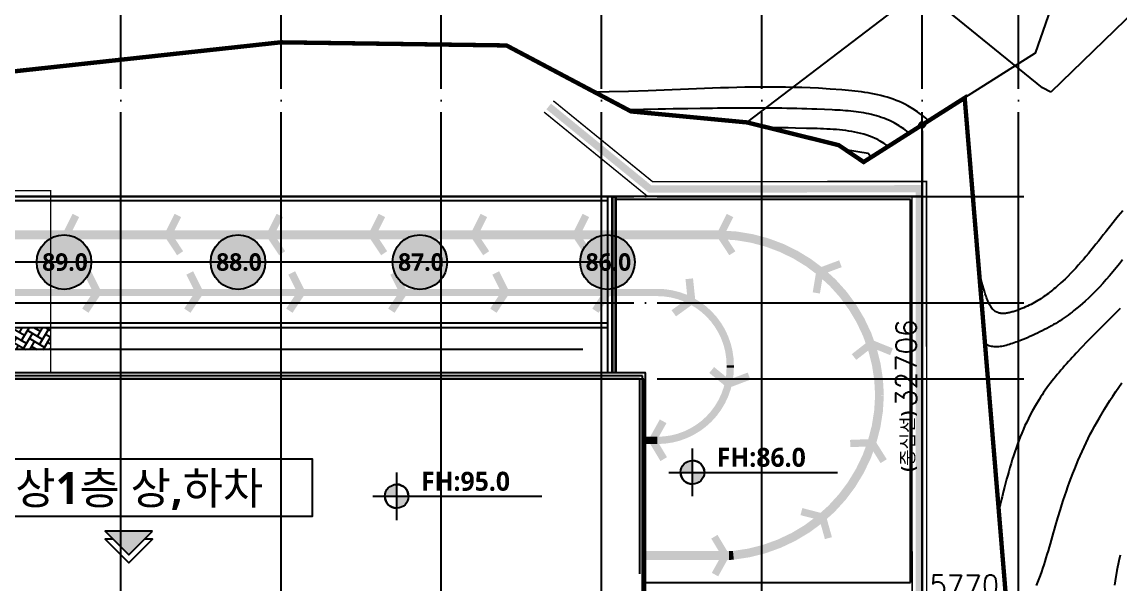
# Model space of a CAD drawing. Header units: millimetres. Extents: x 8000 to 190005487, y 8000 to 455456909.
# Drawn here: x 142894 to 218247, y 127692 to 166273 of the extents above; entities that cross this region are included whole.
import ezdxf
from ezdxf.enums import TextEntityAlignment as Align
from ezdxf.xclip import XClip

# ---------------------------------------------------------------- set-up
doc = ezdxf.new("R2010")
doc.units = ezdxf.units.MM
doc.header["$LTSCALE"] = 800
doc.header["$MEASUREMENT"] = 0
doc.header["$XCLIPFRAME"] = 0
doc.header["$PDSIZE"] = -10
for name, pattern in [('CEN', [62, 60, -1, 0, -1]), ('DASHED', [3, 2, -1]), ('HID', [2, 1.1, -0.9]), ('XREF_BASE$0$PHANTOM', [63.49999999999997, 31.75, -6.349999999999998, 6.349999999999998, -6.349999999999998, 6.349999999999998, -6.349999999999998]), ('XREF_BASE$0$PHANTOMX2', [5, 2.5, -0.5, 0.5, -0.5, 0.5, -0.5])]:
    doc.linetypes.add(name, pattern=pattern)
doc.layers.get('0').update_dxf_attribs({"linetype": 'CONTINUOUS'})
doc.layers.get('Defpoints').update_dxf_attribs({"color": 153, "linetype": 'CONTINUOUS'})
for name, color, linetype in [('1-1CON', 35, 'CONTINUOUS'), ('1-5CON', 30, 'CONTINUOUS'), ('1-HY', 8, 'CONTINUOUS'), ('1-지적선', 3, 'CONTINUOUS'), ('9', 3, 'CONTINUOUS'), ('A-ANNO-ENT', 1, 'CONTINUOUS'), ('A-ANNO-TEXT2', 3, 'CONTINUOUS'), ('A-조적해치', 8, 'CONTINUOUS'), ('CEN', 1, 'CEN'), ('COL', 2, 'CONTINUOUS'), ('FIN', 5, 'CONTINUOUS'), ('LSMD_CONT_LDREG_41500', 1, 'CONTINUOUS'), ('SYM', 7, 'CONTINUOUS'), ('TIT', 2, 'CONTINUOUS'), ('WID', 4, 'CONTINUOUS'), ('XREF_BASE$0$CE_PROPERTY LINE', 2, 'XREF_BASE$0$PHANTOM'), ('도로레벨', 5, 'CONTINUOUS'), ('사업부지', 7, 'CONTINUOUS'), ('성토옹벽', 6, 'CONTINUOUS'), ('절토옹벽', 2, 'CONTINUOUS'), ('지하2층외벽선', 6, 'CONTINUOUS')]:
    doc.layers.add(name, color=color, linetype=linetype)
doc.styles.add('SH_대대리576', font='')
doc.styles.get("Standard").update_dxf_attribs({"font": 'SIMPLEX.shx'})
doc.styles.get('SH_대대리576').set_extended_font_data('NanumGothic', bold=True)
doc.dimstyles.new('SHP 600', dxfattribs={"dimscale": 400, "dimtxt": 3.5, "dimasz": 1, "dimexe": 2, "dimexo": 2, "dimgap": 1, "dimtad": 1, "dimdec": 0, "dimzin": 0, "dimdsep": 46, "dimtxsty": 'Standard', "dimblk": 'DIMDOT', "dimcen": 0.09, "dimclrt": 3, "dimadec": 0, "dimazin": 1, "dimtfac": 1, "dimtdec": 0, "dimtix": 1, "dimtmove": 2, "dimatfit": 0, "dimldrblk": 'DIMDOT', "dimfxl": 1, "dimtfillclr": 3, "dimtolj": 1, "dimtzin": 0, "dimarcsym": 0})

# ---------------------------------------------------------------- blocks, each defined once
blk = doc.blocks.new('DIMDOT')
at = {"color": 0}
blk.add_line((-2, 0), (2, 0), dxfattribs=at)
for radius in [0.5, 0.25]:
    blk.add_circle((0, 0), radius, dxfattribs=at)
blk = doc.blocks.new('*D47')
at = {"color": 0, "lineweight": -2}
for p, q in [((204672.1098164418, 125029.1327833637), (204672.1098164418, 127304.1921065162)), ((210442.3711305466, 125029.1327833637), (210442.3711305466, 127304.1921065162)), ((210042.3711305466, 126504.1921065162), (205072.1098164418, 126504.1921065162))]:
    blk.add_line(p, q, dxfattribs=at)
at = {"layer": 'Defpoints', "color": 0}
for p in [(204672.1098164418, 126504.1921065162), (204672.1098164418, 124229.1327833637), (210442.3711305466, 124229.1327833637)]:
    blk.add_point(p, dxfattribs=at)
at = {"color": 0, "linetype": 'ByBlock', "lineweight": -2, "xscale": 400, "yscale": 400, "zscale": 400, "rotation": 180}
blk.add_blockref('DIMDOT', (204672.1098164418, 126504.1921065162), dxfattribs=at)
at = {"color": 0, "linetype": 'ByBlock', "lineweight": -2, "xscale": 400, "yscale": 400, "zscale": 400}
blk.add_blockref('DIMDOT', (210442.3711305466, 126504.1921065162), dxfattribs=at)
at = {"color": 3, "insert": (207557.2404734942, 127605.1241970621), "char_height": 1400, "attachment_point": 5}
blk.add_mtext('\\A1;5770', dxfattribs=at)
blk = doc.blocks.new('*D48')
at = {"color": 0, "lineweight": -2}
for p, q in [((203872.1098164418, 159210.0121866391), (203872.1098164418, 159210.0121866391)), ((204672.1098164418, 158810.0121866391), (204672.1098164418, 126904.1921065162)), ((206147.1691395943, 126504.1921065162), (203872.1098164418, 126504.1921065162))]:
    blk.add_line(p, q, dxfattribs=at)
at = {"layer": 'Defpoints', "color": 0}
for p in [(204672.1098164418, 159210.0121866391), (204672.1098164418, 126504.1921065162), (206947.1691395943, 126504.1921065162)]:
    blk.add_point(p, dxfattribs=at)
at = {"color": 0, "linetype": 'ByBlock', "lineweight": -2, "xscale": 400, "yscale": 400, "zscale": 400}
for p, rotation in [((204672.1098164418, 159210.0121866391), 90), ((204672.1098164418, 126504.1921065162), 270)]:
    blk.add_blockref('DIMDOT', p, dxfattribs=dict(at, rotation=rotation))
at = {"color": 3, "insert": (203571.1777258958, 142857.1021465777), "char_height": 1400, "attachment_point": 5, "rotation": 90}
blk.add_mtext('\\A1;32706', dxfattribs=at)
blk = doc.blocks.new('levelsymbol')
at = {"layer": 'TIT', "ltscale": 10}
h = blk.add_hatch(color=4, dxfattribs=at)
h.paths.add_polyline_path([(-1500, 0), (0, 0), (0, 1500.000000000116, 0.4142135623726519)])
h.paths.add_polyline_path([(0, 0), (0, -1500.000000002445, 0.4142135623735383), (1500.000000001862, 0)])
at = {"layer": 'TIT', "color": 4, "ltscale": 10}
for p, q in [((0, -2999.999999600055), (0, 3000.000000000234)), ((-3000, 0), (18319.46780886873, 0))]:
    blk.add_line(p, q, dxfattribs=at)
blk.add_circle((1.8626451e-09, -1.1641532e-09), 1500.00000000128, dxfattribs=at)
for centre, radius, start, end in [((1.8626451e-09, -1.1641532e-09), 1500.00000000128, 0, 90), ((1.8626451e-09, -1.3387762e-09), 1499.999999998894, 180, 270)]:
    blk.add_arc(centre, radius, start, end, dxfattribs=at)
blk = doc.blocks.new('A$C53055D6E')
at = {"layer": 'XREF_BASE$0$CE_PROPERTY LINE', "color": 8, "linetype": 'XREF_BASE$0$PHANTOMX2', "ltscale": 3, "flags": 128}
blk.add_lwpolyline([(24652.76516433153, 158066.8482552554), (15380.40883653471, 151109.1988095077), (8258.574951534625, 149250.7647257929), (3838.454254196491, 149289.9828722482), (747.5471590511734, 147601.850383826), (-6916.189776901505, 147571.8325530128), (-7299.21942343784, 146160.3870925312), (-1843.211817455594, 125252.0427043183), (436.4297197533306, 116516.0705826193), (2170.808867972693, 109869.6362024794), (5325.834639330395, 104705.94931052), (5798.203875697218, 96717.37820527525), (3939.714802897186, 88654.88489945681), (43.00909023405984, 76541.49995739551), (81.48770631814841, 64278.88908538737), (3721.837717421586, 52296.81790429214), (8341.881718723336, 45950.72726168513), (24954.40497009363, 35648.4765879429), (27528.21505423961, 32945.77594553868), (33205.45755966986, 26984.07607711614), (45784.51306619588, 19195.8585959808), (55261.96539361589, 14960.62784050727), (63841.74046097277, 9899.995010449726), (67942.67291146051, 798.5546284170705), (71064.69837829191, 403.0308061213073), (74494.59493755642, -0.0007714952225796878), (71415.87757395022, 11497.16754988712), (72508.57037376147, 16026.83336626375), (80906.96216677246, 20283.28968409784), (84381.01072734967, 29814.28310686225), (86653.8392910005, 26118.40617346801), (86416.56516806758, 19280.95247971741), (94182.07630537543, 16960.50928947152), (94474.19538301392, 13223.17234288398), (94701.46626601298, 13128.48892639867), (143072.0161687238, 50641.21452783346), (145797.3441993352, 73714.96585833724), (141925.5845708414, 86005.60564426752), (137274.2763481378, 142330.1779773526), (130339.942318493, 137928.6876938858), (128628.5202042537, 139085.0316408892), (122336.2836836125, 140646.8880578623), (114377.7859117603, 141401.880452482), (105827.499592036, 145929.6949137216), (90331.30340393446, 146143.9451979715), (69870.99108628556, 143915.6452989866), (58636.39504320873, 140115.862185717), (56478.29757598531, 144306.7469764933), (45632.71968340781, 153630.4071998069)], close=True, dxfattribs=at)
at = {"layer": '절토옹벽', "color": 6, "linetype": 'DASHED', "ltscale": 4000, "const_width": 499.9999999999999, "flags": 128}
blk.add_lwpolyline([(108728.0403307158, 141748.4932024535), (115677.0163680124, 136086.4867175511), (134151.4169206469, 136096.8023342173), (134167.0993203504, 108196.8715477076)], dxfattribs=at)
at = {"layer": '절토옹벽', "color": 6, "linetype": 'ByBlock', "ltscale": 5, "const_width": 99.99999999999999, "flags": 128}
for points in [[(109043.8727117212, 142136.1140314894), (115854.8039503823, 136586.5860674494), (134651.1357955645, 136597.0814419776), (134667.0992414515, 108197.1525949481)], [(108412.207949718, 141360.8723733889), (115499.2287860888, 135586.3873678312), (133651.6980459749, 135596.5232264596), (133667.0993992495, 108196.5905004671)]]:
    blk.add_lwpolyline(points, dxfattribs=at)
blk = doc.blocks.new('G$C940A8A8A')
at = {"layer": 'LSMD_CONT_LDREG_41500', "color": 1, "linetype": 'Continuous', "const_width": 300, "flags": 128}
blk.add_lwpolyline([(142884.7566738367, 66413.14100207674), (152605.7566597701, 122087.1410017266), (144784.7566499949, 119579.1410022779), (143420.7566573858, 121130.1410013242), (137726.756666565, 124230.141001883), (130216.7566462994, 126970.1410011752), (123086.7566510678, 133510.1410021438), (108146.7566683531, 137630.1410022556), (87786.75665404799, 140640.1410011007), (75956.75665583613, 139800.1410003184), (74926.75665464404, 144400.1410008772), (66786.75666894915, 156160.141001585), (47606.75664689543, 165750.1410023673), (36878.07561590674, 161359.1410006761), (29517.75666024687, 161359.141000676), (25250.75665559771, 162513.1410017042), (21833.75665988924, 161660.1410025163), (14410.75666692261, 163566.1410020097), (13683.75666882994, 162297.1410016893), (13683.75666882994, 140688.6499842061), (13683.75666882994, 131660.141001585), (13683.75666882994, 124791.1410016372), (15432.75665190224, 118998.1410020395)], dxfattribs=at)
blk = doc.blocks.new('123123')
at = {"layer": '1-1CON', "color": 8, "linetype": 'Continuous'}
for points, elevation in [([(89485.57801226852, -5525.290632724413), (89169.5021699518, -5912.414553809329), (88998.82387497928, -6123.863705087802), (88828.95104723563, -6336.267706667073), (88659.7116964967, -6549.373091498856), (88490.93383206427, -6762.926391674206), (88322.4454626115, -6976.674139692332), (88154.07459744113, -7190.362867643824), (87985.64924655948, -7403.739108421374), (87816.9974182276, -7616.549393893569), (87647.94712238852, -7828.540256721782), (87478.32636759616, -8039.458228946314), (87307.96316356352, -8249.049843288143), (87136.68551936513, -8457.061631897232), (86964.32144436333, -8663.240127094206), (86790.6989477519, -8867.331861490384), (86615.6460384936, -9069.083367757732), (86438.990726233, -9268.2411774036), (86260.56101970142, -9464.551823160378), (86080.18492861465, -9657.761837748927), (85897.69046175387, -9847.61775314936), (85712.90562877338, -10033.8661018518), (85525.65843903832, -10216.25341617782), (85244.81894689426, -10479.92331601132), (84957.84054959565, -10734.03822013829), (84864.16105518164, -10815.31294920668), (84769.65895822225, -10895.53457722289), (84674.24493570533, -10974.67770113959), (84577.8296636995, -11052.71691815392), (84480.32381913485, -11129.62682498852), (84381.6380785387, -11205.38201872027), (84281.68311832007, -11279.95709596167), (84180.36961552827, -11353.32665389904), (84077.60824634228, -11425.46528920589), (83973.30968740955, -11496.34759941907), (83867.38461530954, -11565.94818086131), (83759.74370692158, -11634.24163100868), (83650.29763853364, -11701.20254601433), (83538.95708702598, -11766.80552335398), (83425.6327289259, -11831.02516010299), (83310.23524041194, -11893.8360529358), (83192.6752984128, -11955.21279857575), (83072.86357981013, -12015.1299944995), (82950.71076077875, -12073.56223738124), (82826.12751801917, -12130.48412400507), (82699.02452829108, -12185.87025138631), (82505.08675664803, -12266.34614378773), (82305.11687231716, -12343.27535567817), (82238.3461094466, -12368.22257780423), (82171.1420609355, -12392.50044215645), (82103.61885923985, -12415.96875458036), (82035.89063606551, -12438.48732087074), (81968.07152393041, -12459.91594710283), (81900.27565476904, -12480.11443901202), (81832.61716074916, -12498.9426022718), (81765.21017403714, -12516.26024255785), (81698.16882656887, -12531.92716560466), (81631.60725063086, -12545.80317754694), (81565.63957826933, -12557.74808359903), (81500.3799416013, -12567.62169018737), (81435.94247267256, -12575.28380252526), (81372.44130394049, -12580.59422645706), (81309.99056693958, -12583.41276806965), (81248.70439429814, -12583.59923291579), (81188.69691778114, -12581.01342702191), (81130.08226972586, -12575.51515577175), (81072.9745823592, -12566.96422506985), (81017.48798767664, -12555.22044088237), (80963.73661755491, -12540.14360871271), (80848.37996935006, -12498.91448794038), (80742.72273137746, -12439.83540677256), (80687.40997462813, -12402.19685112161), (80634.77534224978, -12359.67791272409), (80584.69046787964, -12312.53892912169), (80537.02698624833, -12261.04023732245), (80491.65653081192, -12205.44217417482), (80448.45073601091, -12146.00507651654), (80407.28123634635, -12082.98928141769), (80368.01966556348, -12016.65512589656), (80330.5376578737, -11947.26294685155), (80294.70684771519, -11875.07308112062), (80260.398868836, -11800.34586572356), (80227.48535562633, -11723.34163825051), (80195.837942224, -11644.3207343861), (80165.32826290932, -11563.54349224234), (80135.82795177074, -11481.27024825674), (80107.2086426164, -11397.76133967866), (80079.34196999576, -11313.27710282477), (80052.09956783708, -11228.07787540625), (80025.35307052033, -11142.42399403045), (79998.9741122541, -11056.57579559577), (79972.83432678692, -10970.79361712141), (79867.4154701326, -10624.69263250753), (79761.70859999582, -10288.21516800672), (79681.93793510739, -10039.95840842021), (79639.06186889112, -9909.384548271657)], 91000), ([(89478.04337928863, -8906.616767644417), (89254.2745848056, -9182.578725545201), (89029.75468252692, -9456.291210041265), (88804.10999519471, -9727.235222675488), (88576.96684457455, -9994.89176499995), (88347.95155428164, -10258.74183906941), (88116.69044625014, -10518.2664461463), (87882.80984322447, -10772.94658777211), (87645.93606773065, -11022.26326653361), (87405.69544239249, -11265.69748351246), (87161.7142897849, -11502.73024054128), (86913.61893236218, -11732.84253899334), (86533.73857391346, -12067.73823197559), (86142.8615699131, -12384.63223105553), (86010.55161039298, -12488.85466238193), (85876.82069633156, -12591.1623365772), (85741.5757607161, -12691.60858577245), (85604.72373612225, -12790.24674146599), (85466.17155513633, -12887.1301361412), (85325.82615114655, -12982.31210157683), (85183.59445667965, -13075.84597002494), (85039.3834046605, -13167.78507338592), (84893.09992732666, -13258.18274374085), (84744.65095795365, -13347.09231339174), (84593.94342957996, -13434.56711371616), (84440.88427462103, -13520.66047748842), (84285.38042600406, -13605.42573660833), (84127.3388165352, -13688.9162225147), (83966.6663789209, -13771.18526815204), (83803.27004613774, -13852.28620466695), (83637.0567508936, -13932.27236500452), (83467.93342570262, -14011.19708043244), (83295.80700413417, -14089.11368342314), (83120.58441830333, -14166.07550559589), (82942.17260131752, -14242.13587954361), (82656.57782720076, -14360.35780240502), (82362.64356096275, -14476.61605687579), (82254.80585768074, -14518.34496640752), (82146.26571617369, -14559.20104477205), (82037.22379945172, -14598.87782649882), (81927.88077017572, -14637.06884571724), (81818.43728996115, -14673.46763633518), (81709.09402187122, -14707.76773212978), (81600.05162810348, -14739.66266735096), (81491.51077131927, -14768.84597612708), (81383.6721133655, -14795.0111923056), (81276.73631736357, -14817.85184989462), (81170.90404545283, -14837.06148291344), (81066.37595977075, -14852.33362538007), (80963.35272326879, -14863.36181159294), (80862.03499819711, -14869.83957505052), (80762.62344664289, -14871.46045052179), (80665.31873154687, -14867.91797132359), (80570.32151510846, -14858.90567170514), (80477.8324597571, -14844.11708585557), (80388.05222803308, -14823.24574744108), (80301.18148242496, -14795.98519088246), (80217.42088501202, -14762.02894996689), (80084.5437949039, -14694.37890308641), (80031.07198517816, -14656.39358124172)], 92000), ([(89306.3025356573, -12243.75597564783), (89051.91891687317, -12490.95188219857), (88798.26842416218, -12739.09329986677), (88545.40013492992, -12988.25500223669), (88293.36312712403, -13238.51176496851), (88042.20647786977, -13489.9383624586), (87791.97926487494, -13742.60956944479), (87542.73056578496, -13996.6001604331), (87294.50945819728, -14251.98491068312), (87047.36501969863, -14508.83859447134), (86667.01914917771, -14908.32198397897), (86289.48125923006, -15311.67375562771), (86156.59386264812, -15454.65226766001), (86024.2523966846, -15598.20090531465), (85892.55470714625, -15742.36347889353), (85761.5986391562, -15887.18379986344), (85631.48203876009, -16032.70567944972), (85502.30275148526, -16178.97292876756), (85374.15862331679, -16326.02935881179), (85247.14749972941, -16473.91878144932), (85121.3672267003, -16622.68500669266), (84996.91564959334, -16772.37184693036), (84873.89061421482, -16923.02311246516), (84752.38996667089, -17074.68261475314), (84632.51155208657, -17227.39416526095), (84514.35321667837, -17381.201574923), (84398.01280567981, -17536.14865468396), (84283.58816519892, -17692.27921599988), (84171.17714076024, -17849.63706998597), (84060.87757811928, -18008.26602769725), (83952.78732292168, -18168.20990070992), (83847.00422109384, -18329.51249978819), (83743.62611821992, -18492.21763627848), (83499.0262975893, -18890.24807997874), (83269.71732614329, -19297.03996879014), (83140.05961723486, -19538.95098824054), (83015.28673552489, -19783.6048413089), (82895.20141472295, -20030.86044488568), (82779.60638818843, -20280.57671545877), (82668.30438916851, -20532.612570039), (82561.09815067193, -20786.82692471275), (82457.79040680965, -21043.07869601995), (82358.18389070872, -21301.22680050845), (82262.0813358496, -21561.13015512866), (82169.28547523916, -21822.64767596754), (82079.59904258698, -22085.63827991544), (81992.82477131207, -22349.96088369121), (81908.76539494377, -22615.47440349229), (81827.22364661051, -22882.03775586758), (81748.00226002187, -23149.50985770696), (81670.90396807436, -23417.74962561973), (81595.73150458932, -23686.61597597343), (81522.28760257363, -23955.96782485535), (81450.37499614805, -24225.66408978752), (81379.79641803075, -24495.56368668715), (81310.35460192943, -24765.52553244366), (81206.91238931427, -25173.06348823162), (81105.16265382571, -25580.09997280512), (81071.01611751644, -25717.53731399658), (81037.11985417223, -25854.93542647583), (81003.50245301984, -25992.30330294382), (80976.41859208792, -26103.97795685311)], 93000), ([(74841.78883753764, -195.2110693040304), (74772.52582346974, -139.0237635745434), (74669.97601558128, -59.1878950992832), (74565.98089612368, 18.43699132080656), (74460.58190648817, 93.78807167883497), (74353.82048881752, 166.802521916572), (74245.73808450298, 237.4175180264283), (74136.37613511505, 305.5702353093075), (74025.77608250687, 371.1978498777607), (73913.97936800681, 434.2375379553996), (73801.02743394068, 494.6264747919049), (73528.87372549204, 632.2363074076129), (73250.61552581331, 754.0409330043476), (73087.0220474489, 819.6780326318694), (72921.56929789949, 880.4151451035868), (72754.35752710886, 936.468764039455), (72585.48698427062, 988.0553831071593), (72415.05791904777, 1035.391495112912), (72243.17058091331, 1078.693594538723), (72069.9252195307, 1118.178174190456), (71895.42208421323, 1154.061727274908), (71719.76142478408, 1186.560747873038), (71543.04349072697, 1215.891729482333), (71365.36853124388, 1242.271164789447), (71186.83679609885, 1265.915548103512), (71007.54853489576, 1287.041372463224), (70827.60399740748, 1305.865131195053), (70647.10343253706, 1322.603318138863), (70466.14709034795, 1337.472426452092), (70284.83522003237, 1350.688949803007), (70103.26807136554, 1362.46938151971), (69921.54589376971, 1373.030215330888), (69739.76893707784, 1382.587944334024), (69558.03745031357, 1391.359061906347), (69028.16251269123, 1415.289926419384), (68500.38199613942, 1436.209690534975), (68154.32677948056, 1448.701387799229), (67809.08123189118, 1459.976114355377), (67464.59774171561, 1470.075855830219), (67120.82869792823, 1479.042598264758), (66777.72648840211, 1486.918328149477), (66435.24350136146, 1493.74503157381), (66093.3321251981, 1499.564694917761), (65751.94474813715, 1504.419304272276), (65411.03375852155, 1508.350845264154), (65070.55154445348, 1511.401304446044), (64730.45049484912, 1513.612668086658), (64390.68299717968, 1515.026922326768), (64051.20143995807, 1515.686053085024), (63711.95821210137, 1515.632046632236), (63372.90570107941, 1514.906889107311), (63033.99629557645, 1513.552566721337), (62695.18238375755, 1511.611065793666), (62356.41635390418, 1509.124372183811), (62017.65059435042, 1506.134472502745), (61678.83749350021, 1502.683352148626), (61339.92943939706, 1498.81299790286), (60493.50244024396, 1488.209020340699), (59645.89019908803, 1475.515583627624), (59137.39992380887, 1467.20835170825), (58628.52868607687, 1458.255174315069), (58119.29894556059, 1448.708470494254), (57609.73316111881, 1438.620659572422), (57099.85379282245, 1428.044160946505), (56589.68329951912, 1417.031394926016), (56079.24414059939, 1405.634779744782), (55568.55877589341, 1393.906735722907), (55541.78013523761, 1393.277401544852)], 91000), ([(73406.88636030257, -1105.999226373737), (73384.21904251957, -1089.387144975131), (73122.65007158322, -907.5937717942288), (72850.02952724835, -746.1560335131362), (72670.97753614793, -650.7027718512109), (72487.8273712825, -562.9240614790469), (72300.79994832352, -482.4761128110113), (72110.11618324276, -409.0151374147972), (71915.99699125113, -342.1973458257271), (71718.66328802845, -281.6789494404802), (71518.33598924708, -227.1161586729577), (71315.2360105887, -178.1651849212358), (71109.58426767308, -134.4822393512586), (70901.60167623265, -95.72353260812815), (70691.50915193884, -61.54527510574553), (70479.52761065308, -31.60367893462535), (70265.87796752527, -5.554954397841357), (70050.78113834653, 16.94468762958422), (69834.45803879946, 36.23903574922588), (69617.12958461419, 52.67187931656372), (69399.01669164281, 66.5870072254911), (69180.34027515631, 78.32820871018339), (68961.3212508345, 88.23927237442695), (68742.18053470133, 96.6639874012908), (68523.13904202636, 103.9461430263473), (67778.14047840796, 126.029549836996), (67039.4191704574, 142.8343150885776), (66520.54460174171, 152.197157049668), (66004.4741582768, 159.1775998843368), (65491.0436633951, 163.9015185208991), (65174.75485132681, 165.5067920415895)], 92000), ([(83574.95639008842, -31261.12889319251), (83668.72372863814, -31028.20320288348), (83758.84015015885, -30793.60933817562), (83845.59944608947, -30557.46971509513), (83929.29540665587, -30319.90674973873), (84010.22182329744, -30081.04285813263), (84088.67248664098, -29841.00045602256), (84164.94118800433, -29599.90195897268), (84239.32171865739, -29357.8697833016), (84312.10786882509, -29115.02634510514), (84383.59343005624, -28871.49405988795), (84454.07219303865, -28627.39534362627), (84523.83794921124, -28382.85261234676), (84593.18448896986, -28137.98828185513), (84662.4056035839, -27892.9247684686), (84731.79508402059, -27647.78448735084), (84801.64672137657, -27402.68985511002), (84872.25430645235, -27157.76328720048), (85036.43450115016, -26597.25672134641), (85207.6675950191, -26038.91766698274), (85306.47906458983, -25725.03880306007), (85407.67860649573, -25412.01182536338), (85511.34031773172, -25099.918494554), (85617.53829570347, -24788.84057192516), (85726.3466377575, -24478.85981853982), (85837.83944124123, -24170.05799546035), (85952.09080280829, -23862.51686393062), (86069.17482026573, -23556.31818489206), (86189.16559072956, -23251.54371946794), (86312.13721125526, -22948.27522855077), (86438.16377907852, -22646.5944737239), (86567.31939188717, -22346.58321546949), (86699.67814639537, -22048.32321526064), (86835.31414011959, -21751.89623386913), (86974.30147035606, -21457.38403311034), (87116.71423391951, -21164.86837295315), (87262.6265285681, -20874.431015093), (87412.11245124601, -20586.15372094268), (87565.24609917914, -20300.11825110402), (87722.10156965395, -20016.40636640857), (87882.75296025816, -19735.0998288421), (88233.68550681183, -19140.36377473408), (88602.56340399059, -18557.31583318952), (88803.32328969846, -18250.73090288346), (89008.6524881795, -17947.09426534455), (89218.3039207696, -17646.23110425321), (89432.03050794266, -17347.966603762)], 94000)]:
    blk.add_lwpolyline(points, dxfattribs=dict(at, elevation=elevation))
at = {"layer": '1-5CON', "color": 8, "linetype": 'Continuous'}
for points, elevation in [([(76161.60560011677, 642.5277289279038), (76098.45813868009, 700.8293213230791), (75964.02807269758, 819.3292612748919), (75827.20918557607, 934.1996711046668), (75687.99246251723, 1045.227944742306), (75546.36888902728, 1152.20147496555), (75402.32945007784, 1254.907655646559), (75073.5874622874, 1475.378310458385), (74732.58383826818, 1672.208457701025), (74539.91567941569, 1774.346641407232), (74343.8336523422, 1869.7562250396), (74144.51566523826, 1958.706895518466), (73942.1396262953, 2041.468339763116), (73736.88344364334, 2118.310244924738), (73528.92502530478, 2189.502297632513), (73318.44227981009, 2255.314185387571), (73105.61311471928, 2316.015594698722), (72890.61543879425, 2371.876213128329), (72673.62715982553, 2423.165727244923), (72454.82618594402, 2470.153824199922), (72234.3904259731, 2513.110191323678), (72012.49778730096, 2552.30451483361), (71789.32617810834, 2588.006482633646), (71565.05350722838, 2620.485781071824), (71339.85768204043, 2650.012097348459), (71113.91661113547, 2676.855118734878), (70887.40820276598, 2701.284531920683), (70660.51036489196, 2723.570023765322), (70433.40100581525, 2743.981281709974), (70206.2580334954, 2762.787992615253), (69406.39552401705, 2824.352573371259), (68610.53351125587, 2872.691894508083), (68042.47854564385, 2900.907648807042), (67476.25893905992, 2923.097241720185), (66911.76635016408, 2939.639517811942), (66348.89243789623, 2950.913322457578), (65787.52886097692, 2957.297499990207), (65227.56727857562, 2959.170895845396), (64668.89934923174, 2956.912355047301), (64111.41673258785, 2950.900722170016), (63555.01108677173, 2941.514842870296), (62999.57407091325, 2929.133560848073), (62444.99734446546, 2914.135722352192), (61891.17256568512, 2896.900171594578), (61337.99139403505, 2877.805753841065), (60785.34548788238, 2857.231313825469), (60233.12650651997, 2835.555696522235), (59681.2261086558, 2813.157747246791), (59129.53595370241, 2790.416310512344), (58577.94770013867, 2767.710231574019), (58026.35300685326, 2745.418355055503), (57474.64353284799, 2723.91952610272), (56922.71093735285, 2703.592589919572), (55579.6755639147, 2657.931282246136), (54234.039190148, 2623.681525457883), (53440.87901195278, 2607.189269340015), (53255.42733588954, 2604.129260709509)], 90000), ([(89309.16254873155, -29172.11600846786), (89229.40364526538, -29549.61866142415), (89092.64603711292, -30230.78972034249), (88966.8898053444, -30921.24841000629), (88912.87332944479, -31227.57615093084)], 95000)]:
    blk.add_lwpolyline(points, dxfattribs=dict(at, elevation=elevation))
at = {"layer": '1-HY'}
for p, q in [((83976.80576711753, 2903.697488480131), (73680.18985843053, 11276.14652207331)), ((93450.50534157269, 11257.4196155105), (84549.53048326075, 2613.917572426843)), ((84549.53048326075, 2613.917572426843), (83976.80576711753, 2903.697488480131))]:
    blk.add_line(p, q, dxfattribs=at)
at = {"layer": '1-HY', "color": 8}
blk.add_lwpolyline([(72220.94983502757, -1858.759054580587), (72029.08601739816, -1600.984606418991), (70465.50259718997, -1349.43977713061)], dxfattribs=at)
at = {"layer": '1-지적선', "color": 8}
blk.add_polyline3d([(84977.60528239282, 11559.86551845807, 0), (84720.00135597121, 8824.182017702027, 0), (83474.51988155674, 5283.998703819816, 0), (78637.88129831897, 2214.315785573912, 0), (71703.54727541283, -2187.174491316662, 0), (69992.1251547467, -1030.830544108176, 0), (63699.88864040002, 531.025872569182, 0), (75304.32670458965, 9408.723598197801, 0), (84475.92486311216, 11450.65582603076, 0), (84977.60528239282, 11559.86551845807, 0)], dxfattribs=at)
at = {"rotation": 14.62512504690287}
blk.add_blockref('G$C940A8A8A', (-38192.77356189396, -154447.1065428364), dxfattribs=at)

msp = doc.modelspace()

# ---------------------------------------------------------------- hatches: boundary and pattern name
at = {"layer": 'A-ANNO-ENT'}
msp.add_hatch(color=256, dxfattribs=at).paths.add_polyline_path([(148602.4791357717, 131312.5188377704), (151842.4791357662, 131312.5188377704), (150222.4791357717, 129692.5188377721)])
at = {"layer": '도로레벨', "linetype": 'Continuous', "true_color": 0xffffff}
h = msp.add_hatch(color=7, dxfattribs=at)
edge = h.paths.add_edge_path()
edge.add_arc((145779.7239263416, 149788.2445308388), 1873.162219500001, 0, 360)
h = msp.add_hatch(color=7, dxfattribs=at)
edge = h.paths.add_edge_path()
edge.add_arc((157720.7933651293, 149788.2445308388), 1873.162219500001, 0, 360)
h = msp.add_hatch(color=7, dxfattribs=at)
edge = h.paths.add_edge_path()
edge.add_arc((170202.8677843185, 149788.2445308388), 1873.162219500001, 0, 360)
h = msp.add_hatch(color=7, dxfattribs=at)
edge = h.paths.add_edge_path()
edge.add_arc((183072.1098164269, 149788.2445308404), 1873.162219500001, 0, 360)
at = {"layer": '사업부지', "linetype": 'Continuous', "ltscale": 10}
h = msp.add_hatch(dxfattribs=at)
h.set_pattern_fill('AR-HBONE', color=8, scale=99.99999999999997, angle=14.62512504690361, style=0)
h.set_pattern_definition([(59.62512504690361, (-197428128.2216129, -418529398.6240803), (-142.831999634744, 547.3563920156049), [1200, -400]), (149.6251250469036, (-197427925.9594167, -418529053.5298845), (-142.831999634744, 547.3563920156049), [1200, -400])])
h.paths.add_polyline_path([(144868.7929633544, 143781.017063309), (144868.7929623728, 145281.0170451262), (138247.8989595566, 145281.0172291736), (138247.8989604726, 143781.0172509121)])
edge = h.paths.add_edge_path()
edge.add_arc((100044.6509473687, 142268.6098029325), 3073.587878478584, 101.4601072251519, 150.5235245517503)
edge.add_line((97368.9150387859, 143781.0184098406), (138247.8989604726, 143781.0172509121))
edge.add_line((138247.8989604726, 143781.0172509121), (138247.8989595263, 145281.0172292888))
edge.add_line((138247.8989595263, 145281.0172292888), (99456.09672425268, 145281.0183082037))
edge.add_arc((99456.09665476391, 142781.0183081925), 2500.000000011165, 89.99999840743467, 90.50703690905496)
h = msp.add_hatch(dxfattribs=at)
h.set_pattern_fill('AR-HBONE', color=8, scale=99.99999999999997, angle=14.62512504690361, style=0)
h.set_pattern_definition([(59.62512504690361, (-197505235.7931972, -418325729.8734787), (-142.831999634744, 547.3563920156049), [1200, -400]), (149.6251250469036, (-197505033.531001, -418325384.7792827), (-142.831999634744, 547.3563920156049), [1200, -400])])
edge = h.paths.add_edge_path()
edge.add_arc((69656.09607475437, 120961.3078219974), 8499.999999992937, 12.08952525826379, 71.4102913470087, ccw=False)
edge.add_arc((69656.09607475437, 120961.3078219974), 8499.999999997353, 359.99999840670193, 12.089525258263677, ccw=False)
edge.add_line((78156.09607479768, 120961.3075855917), (78156.09501025174, 82684.86678566365))
edge.add_arc((107656.0950104115, 82684.86596535624), 29500.00000020882, 179.9999982924527, 238.2040073053752)
edge.add_line((92112.65267219301, 57611.94431090495), (124239.9906574632, 37695.26166240498))
edge.add_arc((133460.6757577141, 52569.02950248215), 17500.00009946504, 238.2040115990278, 296.8892839559103)
edge.add_arc((133460.675752813, 52569.02938859724), 17500.00000003145, 296.8892841389982, 329.8113107092166)
edge.add_arc((160256.2724136556, 36980.70043443912), 13499.9999999482, 89.99999840677418, 149.8113107092477, ccw=False)
edge.add_line((160256.2727890848, 50480.70043439209), (162177.0638091704, 50480.70038105128))
edge.add_line((162177.0638091317, 50480.70038109296), (162177.0638221223, 51980.70038097887))
edge.add_line((162177.0638221339, 51980.70038085035), (160256.2728307783, 51980.70043428848))
edge.add_arc((160256.2724136859, 36980.70043432387), 15000.00000001573, 89.9999984067939, 149.8113107091947)
edge.add_arc((133460.675752813, 52569.02938859724), 16000.00000002185, 296.8892841390476, 329.8113107091156, ccw=False)
edge.add_arc((133460.675752813, 52569.02938859724), 16000.00000002493, 238.2040117821628, 296.88928413904756, ccw=False)
edge.add_line((125030.3351810486, 38970.15598514676), (92902.99719783803, 58886.83863243973))
edge.add_arc((107656.0950103537, 82684.86596534122), 28000.00000016149, 179.9999984068247, 238.204007419769, ccw=False)
edge.add_line((79656.095010221, 82684.8667439036), (79656.09607476695, 120961.3075438316))
edge.add_arc((69656.09607475437, 120961.3078219974), 9999.999999976548, 359.9999985212207, 12.08952537272298)
edge.add_arc((69656.09607475437, 120961.3078219974), 9999.999999976517, 12.08952525816055, 76.96135139365832)
edge.add_line((71912.17867469508, 130703.4888560779), (72365.80315270368, 129017.8261488449))

# ---------------------------------------------------------------- linework, layer by layer
at = {"color": 5}
for p, q in [((203872.109799067, 154088.0880243902), (183672.1098164269, 154088.0880243902)), ((203872.109799067, 127788.0880243903), (203872.109799067, 154088.0880243902)), ((185672.1098164269, 127788.0880243902), (203872.109799067, 127788.0880243903))]:
    msp.add_line(p, q, dxfattribs=at)
for p, q in [((185672.1098164269, 142188.0880243846), (96672.10981642688, 142188.0880243846)), ((185472.1098164273, 141988.0880243846), (96672.10981642688, 141988.0880243846)), ((185472.1098164269, 127088.0880196874), (185472.1098164269, 141988.0880243846)), ((185672.1098164269, 127088.088019819), (185672.1098164269, 142188.0880243846))]:
    msp.add_line(p, q)
for points in [[(183672.1098164269, 142188.0880243846), (183672.1098164269, 154288.0880243902), (183372.1098164269, 154288.0880243902), (183372.1098164269, 142188.0880243846)], [(183622.1098164269, 142188.0880243846), (183622.1098164269, 154238.0880243902), (183422.1098164269, 154238.0880243902), (183422.1098164269, 142188.0880243846)]]:
    msp.add_lwpolyline(points, dxfattribs=at)
msp.add_lwpolyline([(139106.2357558617, 136284.5181136704), (162802.6945599136, 136284.5181136704), (162802.6945599136, 132338.8910019798), (139106.2357558617, 132338.8910019798)], close=True)
at = {"layer": '9', "color": 10, "ltscale": 0.01, "const_width": 500}
for points in [[(146590.4175073104, 152990.1378142391), (145921.3529142337, 151647.620562688), (146749.4746626811, 150396.9350027596)], [(153590.4175073104, 152990.1378142391), (152921.3529142337, 151647.620562688), (153749.4746626811, 150396.9350027596)], [(160590.4175073104, 152990.1378142391), (159921.3529142337, 151647.620562688), (160749.4746626811, 150396.9350027596)], [(167590.4175073104, 152990.1378142391), (166921.3529142337, 151647.620562688), (167749.4746626811, 150396.9350027596)], [(174590.4175073104, 152990.1378142391), (173921.3529142337, 151647.620562688), (174749.4746626811, 150396.9350027596)], [(181590.4175073104, 152990.1378142391), (180921.3529142337, 151647.620562688), (181749.4746626811, 150396.9350027596)], [(191484.979609034, 152990.1378142391), (190815.9150159573, 151647.620562688), (191644.0367644047, 150396.9350027596)], [(197403.9270846723, 147673.3504528324), (197653.996211593, 149152.3587125054), (199059.889500306, 149675.296625472)], [(199992.8263302427, 143273.633326962), (201174.1197655583, 144198.0498024214), (202565.3346344461, 143637.2279156769)], [(199731.3867927557, 137338.1976600139), (201230.3451308496, 137394.0895295508), (202028.2280785246, 136123.8994642949)], [(196381.1228056415, 132663.1516869994), (197833.426853125, 132287.901165234), (198234.6023919834, 130842.5437052654)], [(190410.289143532, 130939.9180437777), (191181.2325403709, 129653.1988516877), (190452.3727307622, 128342.1826893151)]]:
    msp.add_lwpolyline(points, dxfattribs=at)
at = {"layer": '9', "color": 10, "linetype": 'HID', "const_width": 600}
for points in [[(183072.1098164269, 151661.4067503389), (87433.55544116022, 151661.4067503389, 0.2383995469127615), (83407.22362124547, 149625.9728359474), (76500.1212934996, 140245.0769198082)], [(185672.1098164269, 129649.6361438098), (191408.6394791957, 129649.6361438098, 0.02562718318183618), (191715.5604341705, 129665.3775210698, 0.3814533785233333), (201740.0158631578, 140655.5214470752, 0.4061028720578314), (190860.0158631578, 151661.4067503405, 0.4142135623730951)]]:
    msp.add_lwpolyline(points, format="xyb", dxfattribs=at)
msp.add_lwpolyline([(190860.0158631578, 151661.4067503405), (183072.1098164269, 151661.4067503405)], dxfattribs=at)
at = {"layer": 'A-ANNO-ENT'}
msp.add_lwpolyline([(151842.4791357662, 131312.5188377702), (148602.4791357717, 131312.5188377702), (150222.4791357717, 129692.5188377718)], close=True, dxfattribs=at)
msp.add_lwpolyline([(149142.4791357717, 130772.5188377707), (148602.4791357717, 130772.5188377702), (150222.4791357717, 129152.5188377718), (151842.4791357662, 130772.5188377702), (151302.479135769, 130772.5188377702)], dxfattribs=at)
at = {"layer": 'A-조적해치'}
for p, q in [((183072.1098164269, 153988.0880243902), (103072.1098164269, 153988.0880243902)), ((183072.1098164269, 154288.0880243903), (183072.1098164269, 153988.0880243902)), ((183072.1098164269, 145588.4010372885), (99472.10981642688, 145588.4010372884))]:
    msp.add_line(p, q, dxfattribs=at)
at = {"layer": 'CEN'}
for p, q in [((149672.1098164418, 62488.08802439016), (149672.1098164143, 195988.0880243846)), ((160672.1098164269, 62488.08802439016), (160672.1098164273, 195988.0880243846)), ((171672.1098164418, 62488.08802439016), (171672.1098164138, 195988.0880243846)), ((182672.1098164269, 62488.08802439016), (182672.1098164269, 195988.0880243846)), ((193672.1098164418, 62488.08802439016), (193672.1098164418, 195988.0880243846)), ((204672.1098164418, 62488.08802439016), (204672.1098164418, 195988.0880243846)), ((211272.1098159989, 62488.0880244032), (211272.1098159989, 195988.0880243976)), ((37672.1098164334, 154288.0880243846), (211647.1098164269, 154288.0880243846)), ((37672.1098164334, 146988.0880243846), (211647.1098164269, 146988.0880243846)), ((37672.1098164334, 141788.0880243846), (211647.1098164269, 141788.0880243846))]:
    msp.add_line(p, q, dxfattribs=at)
msp.add_lwpolyline([(90072.10981647158, 154288.0880244018), (138672.1098164567, 154288.0880244018), (138672.1098164567, 141788.0880243846), (185572.1098164716, 141788.0880243846), (185572.1098164716, 126488.0880244055), (204672.1098164418, 126488.0880243846), (204672.1098164418, 126488.0880243846), (204672.1098164418, 126488.0880243846), (204672.1098164418, 80988.08802437421), (193672.1098164567, 69488.0880244053), (105672.1098164404, 69488.08802438853), (105672.1098164404, 69488.08802438853), (105672.1098164404, 69488.08802438853), (105672.1098164381, 80438.08802440169), (105172.1098164567, 80438.08802440169), (105172.1098164567, 80888.08802439983), (90072.10981645668, 80888.08802439983)], close=True, dxfattribs=at)
at = {"layer": 'COL', "color": 130, "ltscale": 1000}
for points, const_width in [([(147403.0452233502, 149047.0445999822), (148072.1098164269, 147704.5273484311), (147243.9880679795, 146453.8417885026)], 520.8333333333331), ([(154403.0452233502, 149047.0445999822), (155072.1098164269, 147704.5273484311), (154243.9880679795, 146453.8417885026)], 520.8333333333331), ([(161403.0452233502, 149047.0445999822), (162072.1098164269, 147704.5273484311), (161243.9880679795, 146453.8417885026)], 520.8333333333331), ([(168403.0452233502, 149047.0445999822), (169072.1098164269, 147704.5273484311), (168243.9880679795, 146453.8417885026)], 520.8333333333331), ([(175403.0452233502, 149047.0445999822), (176072.1098164269, 147704.5273484311), (175243.9880679795, 146453.8417885026)], 520.8333333333331), ([(182403.0452233502, 149047.0445999822), (183072.1098164269, 147704.5273484311), (182243.9880679795, 146453.8417885026)], 520.8333333333331), ([(188686.2535836441, 148646.4982101222), (188839.8302132664, 147154.3808490358), (187624.406987912, 146275.3209060658)], 520.833333333333), ([(192789.4924160335, 141963.9613189136), (191386.5568248145, 141433.1395717014), (190225.3839114741, 142382.7065600648)], 520.8333333333329), ([(186934.9882228123, 136265.9228844822), (186164.0448259735, 137552.6420765722), (186892.9046355821, 138863.6582389448)], 520.8333333333329)]:
    msp.add_lwpolyline(points, dxfattribs=dict(at, const_width=const_width))
at = {"layer": 'COL', "color": 130, "linetype": 'HID', "ltscale": 1000, "const_width": 500}
for points in [[(75712.8559698346, 135062.7764246657), (91326.21894949721, 146712.0047772895, -0.1616371297612753), (94316.2230727449, 147704.5273484129), (183072.1098164269, 147704.5273484311)], [(185672.1098164269, 137552.2744007439), (186497.1366795646, 137552.2744007439, 0.414213562373095), (191497.1366795646, 142552.2744007439), (191497.1366795646, 142704.5273484309, 0.414213562373095), (186497.1366795646, 147704.5273484309), (182672.1098164269, 147704.5273484309)]]:
    msp.add_lwpolyline(points, format="xyb", dxfattribs=at)
at = {"layer": 'FIN'}
for q in [(96672.10981642688, 141788.0880243846), (185272.1098164269, 128388.0880243846)]:
    msp.add_line((185272.1098164269, 141788.0880243846), q, dxfattribs=at)
at = {"layer": 'WID'}
for p, q in [((204572.1098164269, 154288.0880243902), (103072.1098164269, 154288.0880243902)), ((183072.1098164269, 153988.0880243902), (183072.1098164269, 142188.0880243846)), ((183072.1098164269, 149788.2445308404), (103072.1098164269, 149788.2445308388)), ((183072.1098164269, 145288.4010372884), (99472.10981642688, 145288.4010372884))]:
    msp.add_line(p, q, dxfattribs=at)
at = {"layer": 'WID', "color": 8, "flags": 128}
msp.add_lwpolyline([(181392.2035750491, 143781.0160278232), (97164.80885416223, 143781.0184156271)], dxfattribs=at)
at = {"layer": '도로레벨', "color": 7, "linetype": 'Continuous'}
for centre in [(145779.7239263416, 149788.2445308388), (157720.7933651293, 149788.2445308388), (170202.8677843185, 149788.2445308388), (183072.1098164269, 149788.2445308404)]:
    msp.add_circle(centre, 1873.162219500001, dxfattribs=at)
at = {"layer": '지하2층외벽선', "linetype": 'HID', "const_width": 100}
msp.add_lwpolyline([(194072.1098164269, 69088.0880243904), (105272.1098164269, 69088.08802438085), (105272.1098164269, 78588.08802438085), (89672.10981642688, 78588.08802438085), (89672.10981642688, 154688.0880243827), (144868.7876880975, 154688.0880243871), (144868.7876880975, 142188.0880243834), (185672.1098164269, 142188.0880243827), (185672.1098164269, 127088.0880243864), (205072.1098132622, 127088.0880325825), (205072.1098164269, 80588.08802438644), (194072.1098164269, 69088.0880243904)], dxfattribs=at)

# ---------------------------------------------------------------- block references
ref = msp.add_blockref('123123', (128944.9433038562, 158844.9393511165))
XClip(ref).set_block_clipping_path([(-120944.94330385607, -150844.93935111657), (163055.05669595813, 70755.0606488834)])
at = {"layer": 'SYM', "xscale": 0.5430302937825521, "yscale": 0.5430302937825521, "zscale": 0.5430302937825521}
for p in [(188906.9814731907, 135358.2623328213), (168609.9069547914, 133716.2804904105)]:
    msp.add_blockref('levelsymbol', p, dxfattribs=at)
at = {"layer": '성토옹벽', "linetype": 'ByBlock'}
msp.add_blockref('A$C53055D6E', (70312.76834763738, 18724.53916610892), dxfattribs=at)

# ---------------------------------------------------------------- texts
at = {"layer": 'A-ANNO-TEXT2', "color": 6, "style": 'SH_대대리576'}
for s, p in [('89.0', (145845.943541334, 149795.4381856432)), ('88.0', (157787.0129801217, 149795.4381856432)), ('87.0', (170269.0873993109, 149795.4381856432)), ('86.0', (183138.3294314193, 149795.4381856448))]:
    msp.add_text(s, height=1200, dxfattribs=at).set_placement(p, align=Align.MIDDLE_CENTER)
at = {"layer": 'A-ANNO-TEXT2', "style": 'SH_대대리576'}
msp.add_text('(중심선)', height=900, rotation=90, dxfattribs=at).set_placement((204114.2280654777, 135404.9772378013))
msp.add_text('지상1층 상,하차', height=2200, dxfattribs=at).set_placement((139679.9521737923, 133175.9764411824))
at = {"layer": 'SYM', "color": 240, "style": 'SH_대대리576'}
for s, p in [('FH:86.0', (190572.7369630169, 135739.7829593662)), ('FH:95.0', (170275.6624446176, 134097.8011169555))]:
    msp.add_text(s, height=1303.272727272727, dxfattribs=at).set_placement(p)

# ---------------------------------------------------------------- dimensions: what is measured, and where the dimension line sits
dim = msp.add_linear_dim(base=(204672.1098164418, 126504.1921065162), p1=(204672.1098164418, 159210.0121866391), p2=(206947.1691395943, 126504.1921065162), angle=90, dimstyle='SHP 600')
dim.commit()
dim.dimension.update_dxf_attribs({"geometry": '*D48', "text_midpoint": (203571.1777258958, 142857.1021465777)})
dim = msp.add_linear_dim(base=(204672.1098164418, 126504.1921065162), p1=(210442.3711305466, 124229.1327833637), p2=(204672.1098164418, 124229.1327833637), dimstyle='SHP 600')
dim.commit()
dim.dimension.update_dxf_attribs({"geometry": '*D47', "text_midpoint": (207557.2404734942, 127605.1241970621)})

doc.saveas('drawing.dxf')
